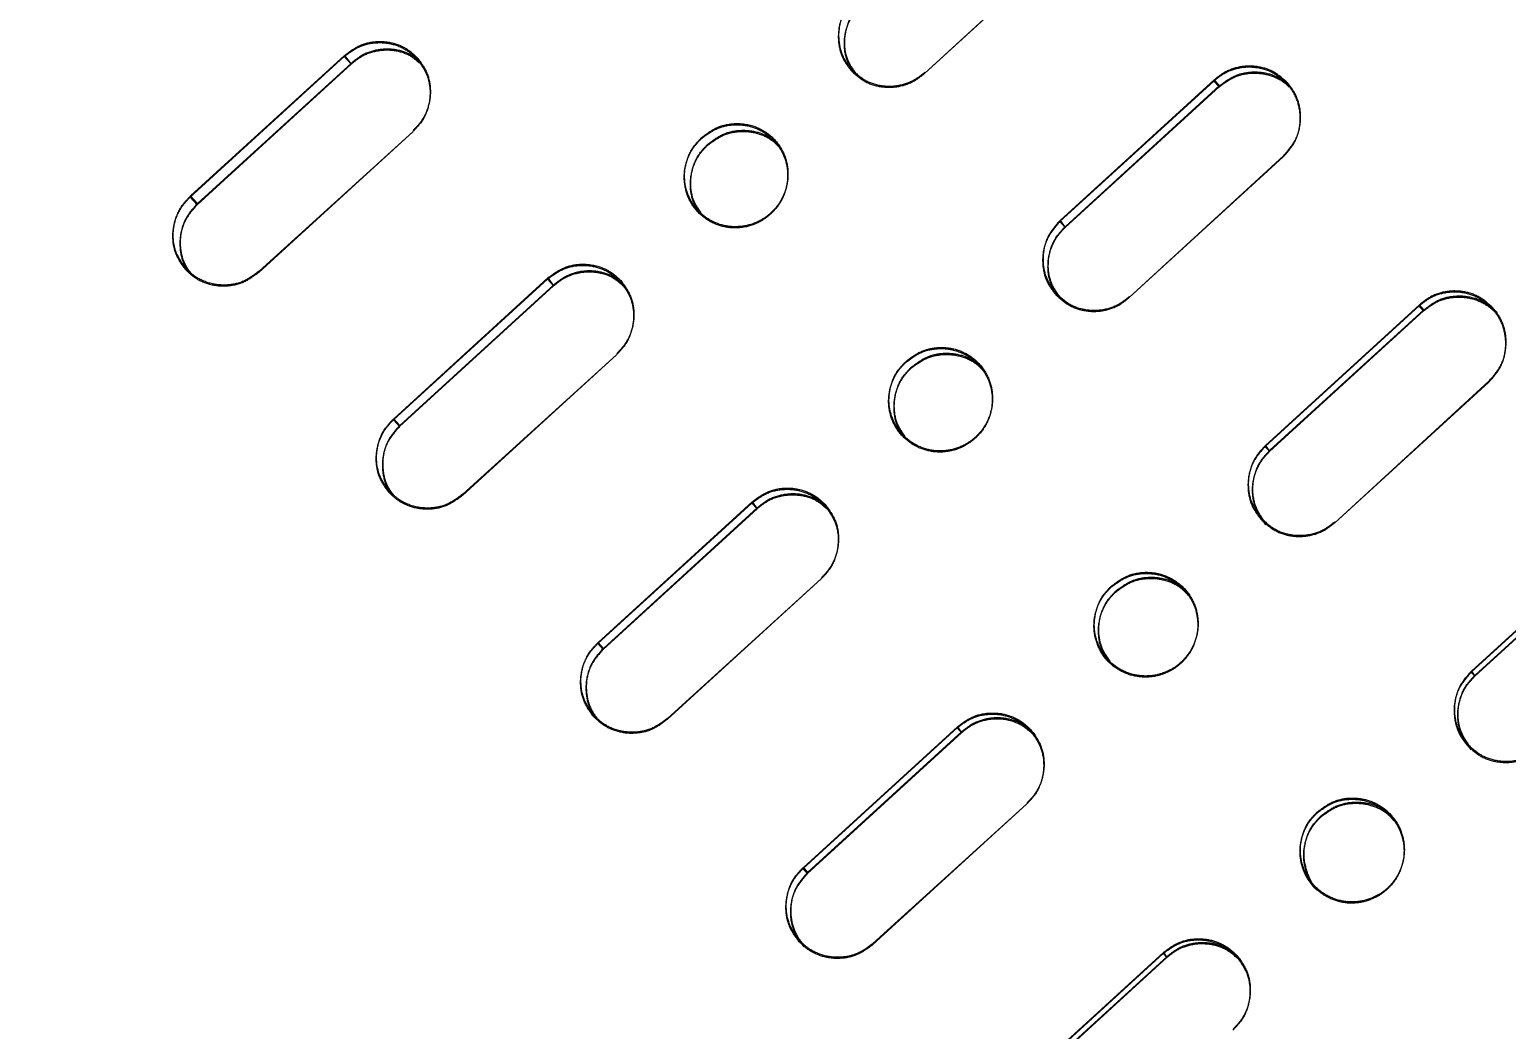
# Model space of a CAD drawing. Header units: millimetres. Extents: x -71377 to 516042, y -145869 to 441446.
# Drawn here: x 208266.5 to 208408.1, y 209497.9 to 209593.7 of the extents above; entities that cross this region are included whole.
import ezdxf

# ---------------------------------------------------------------- set-up
doc = ezdxf.new("R2010")
doc.units = ezdxf.units.MM
doc.header["$LTSCALE"] = 1000
doc.linetypes.add('IMPORT-DASHEDX2 _4_', pattern=[152.4, 101.6, -50.8])
for name, color, linetype, lineweight in [('05', 5, 'IMPORT-DASHEDX2 _4_', 5), ('A-text-1', 3, 'Continuous', 5), ('조경라인_dwg', 8, 'Continuous', 5)]:
    doc.layers.add(name, color=color, linetype=linetype, lineweight=lineweight)
doc.styles.add('나눔고딕_3', font='NanumGothic.ttf', dxfattribs={"height": 1400})

# ---------------------------------------------------------------- blocks, each defined once
blk = doc.blocks.new('조경라인_dwg-6847807-지반층 배치도')
at = {"layer": '05', "flags": 128}
for points in [[(208367.09, 209603.11), (208352.29, 209589.51), (208367.05, 209603)], [(208297.34, 209590.51), (208282.57, 209577.03), (208281.9, 209577.76), (208296.67, 209591.24), (208297.31, 209590.4), (208282.54, 209576.92), (208281.87, 209577.64), (208296.64, 209591.13), (208297.31, 209590.4)], [(208365.8, 209574.85), (208380.57, 209588.34), (208380.06, 209588.89), (208365.3, 209575.41), (208365.77, 209574.74), (208380.54, 209588.22), (208380.03, 209588.78), (208365.26, 209575.3), (208365.77, 209574.74)], [(208288.48, 209570.55), (208303.22, 209583.92), (208288.45, 209570.44)], [(208386.71, 209581.61), (208371.91, 209568.02), (208386.68, 209581.5)], [(208316.75, 209569.25), (208301.98, 209555.77), (208301.39, 209556.41), (208316.16, 209569.9), (208316.72, 209569.14), (208301.95, 209555.65), (208301.36, 209556.3), (208316.13, 209569.78), (208316.72, 209569.14)], [(208385.41, 209553.38), (208400.18, 209566.86), (208399.75, 209567.34), (208384.98, 209553.85), (208385.38, 209553.27), (208400.15, 209566.75), (208399.72, 209567.22), (208384.95, 209553.74), (208385.38, 209553.27)], [(208308.01, 209549.16), (208322.75, 209562.54), (208307.98, 209549.05)], [(208406.42, 209560.03), (208391.62, 209546.43), (208406.39, 209559.91)], [(208336.27, 209547.88), (208321.5, 209534.39), (208320.99, 209534.95), (208335.76, 209548.44), (208336.23, 209547.77), (208321.46, 209534.28), (208320.96, 209534.84), (208335.72, 209548.32), (208336.23, 209547.77)], [(208405.09, 209531.82), (208419.86, 209545.31), (208419.51, 209545.69), (208404.74, 209532.21), (208405.06, 209531.71), (208419.83, 209545.2), (208419.48, 209545.58), (208404.71, 209532.1), (208405.06, 209531.71)], [(208327.63, 209527.67), (208342.37, 209541.04), (208327.6, 209527.56)], [(208355.87, 209526.41), (208341.1, 209512.92), (208340.67, 209513.39), (208355.44, 209526.88), (208355.84, 209526.29), (208341.07, 209512.81), (208340.64, 209513.28), (208355.41, 209526.77), (208355.84, 209526.29)], [(208347.34, 209506.08), (208362.08, 209519.46), (208347.31, 209505.97)], [(208375.55, 209504.85), (208360.78, 209491.37), (208360.43, 209491.75), (208375.2, 209505.24), (208375.52, 209504.74), (208360.75, 209491.25), (208360.4, 209491.64), (208375.17, 209505.13), (208375.52, 209504.74)]]:
    blk.add_lwpolyline(points, dxfattribs=at)
at = {"layer": '05'}
for points, knots in [([(208345.67, 209596.75), (208345.29, 209596.34), (208344.53, 209595.5), (208344, 209593.86), (208344, 209592.18), (208344.49, 209590.76), (208345.06, 209590.05), (208345.28, 209589.76)], [0, 0, 0, 0, 0.214691, 0.429388, 0.64408, 0.858776, 1, 1, 1, 1]), ([(208345.7, 209596.87), (208345.32, 209596.45), (208344.57, 209595.61), (208344.03, 209593.97), (208344.03, 209592.29), (208344.52, 209590.87), (208345.09, 209590.16), (208345.32, 209589.87)], [0, 0, 0, 0, 0.214691, 0.429388, 0.64408, 0.858776, 1, 1, 1, 1]), ([(208345.63, 209589.49), (208345.39, 209589.82), (208344.83, 209590.59), (208344.53, 209592.12), (208344.71, 209593.79), (208345.36, 209595.17), (208346, 209595.85), (208346.26, 209596.11)], [0, 0, 0, 0, 0.1667077, 0.3945205, 0.6223297, 0.8501424, 1, 1, 1, 1]), ([(208345.66, 209589.6), (208345.43, 209589.93), (208344.86, 209590.7), (208344.56, 209592.23), (208344.74, 209593.9), (208345.39, 209595.29), (208346.03, 209595.96), (208346.29, 209596.22)], [0, 0, 0, 0, 0.1667077, 0.3945205, 0.6223297, 0.8501424, 1, 1, 1, 1]), ([(208296.64, 209591.13), (208297.09, 209591.47), (208297.99, 209592.15), (208299.67, 209592.54), (208301.34, 209592.39), (208302.7, 209591.78), (208303.36, 209591.15), (208303.62, 209590.9)], [0, 0, 0, 0, 0.214696, 0.429385, 0.644078, 0.858774, 1, 1, 1, 1]), ([(208296.67, 209591.24), (208297.12, 209591.58), (208298.03, 209592.26), (208299.7, 209592.65), (208301.37, 209592.5), (208302.74, 209591.89), (208303.39, 209591.26), (208303.65, 209591.01)], [0, 0, 0, 0, 0.214696, 0.429385, 0.644078, 0.858774, 1, 1, 1, 1]), ([(208303.89, 209590.48), (208303.6, 209590.73), (208302.9, 209591.34), (208301.43, 209591.77), (208299.75, 209591.73), (208298.32, 209591.21), (208297.59, 209590.63), (208297.31, 209590.4)], [0, 0, 0, 0, 0.159591, 0.38935, 0.619104, 0.848862, 1, 1, 1, 1]), ([(208303.92, 209590.59), (208303.63, 209590.84), (208302.93, 209591.45), (208301.46, 209591.88), (208299.78, 209591.84), (208298.35, 209591.33), (208297.63, 209590.74), (208297.34, 209590.51)], [0, 0, 0, 0, 0.159591, 0.38935, 0.619104, 0.848862, 1, 1, 1, 1]), ([(208303.62, 209590.9), (208303.95, 209590.46), (208304.61, 209589.57), (208304.96, 209587.91), (208304.77, 209586.24), (208304.12, 209584.86), (208303.48, 209584.19), (208303.22, 209583.92)], [0, 0, 0, 0, 0.214692, 0.429387, 0.644078, 0.858772, 1, 1, 1, 1]), ([(208303.65, 209591.01), (208303.98, 209590.57), (208304.64, 209589.68), (208304.99, 209588.02), (208304.8, 209586.35), (208304.15, 209584.97), (208303.51, 209584.3), (208303.25, 209584.04)], [0, 0, 0, 0, 0.214692, 0.429387, 0.644078, 0.858772, 1, 1, 1, 1]), ([(208387.05, 209588.51), (208386.63, 209588.89), (208385.8, 209589.63), (208384.17, 209590.14), (208382.48, 209590.11), (208381.05, 209589.59), (208380.32, 209589.01), (208380.03, 209588.78)], [0, 0, 0, 0, 0.214692, 0.429384, 0.644077, 0.858772, 1, 1, 1, 1]), ([(208387.08, 209588.63), (208386.67, 209589), (208385.84, 209589.74), (208384.2, 209590.25), (208382.52, 209590.22), (208381.08, 209589.71), (208380.35, 209589.12), (208380.06, 209588.89)], [0, 0, 0, 0, 0.214692, 0.429384, 0.644077, 0.858772, 1, 1, 1, 1]), ([(208345.28, 209589.76), (208345.7, 209589.39), (208346.52, 209588.65), (208348.15, 209588.15), (208349.84, 209588.18), (208351.27, 209588.7), (208352, 209589.28), (208352.29, 209589.51)], [0, 0, 0, 0, 0.214692, 0.429385, 0.644078, 0.858772, 1, 1, 1, 1]), ([(208345.32, 209589.87), (208345.73, 209589.5), (208346.55, 209588.76), (208348.18, 209588.26), (208349.87, 209588.29), (208351.3, 209588.81), (208352.03, 209589.39), (208352.32, 209589.62)], [0, 0, 0, 0, 0.214692, 0.429385, 0.644078, 0.858772, 1, 1, 1, 1]), ([(208380.54, 209588.22), (208380.99, 209588.56), (208381.9, 209589.24), (208383.58, 209589.62), (208385.25, 209589.46), (208386.52, 209588.91), (208387.1, 209588.37), (208387.27, 209588.21)], [0, 0, 0, 0, 0.2258225, 0.4516411, 0.6774603, 0.9032845, 1, 1, 1, 1]), ([(208380.57, 209588.34), (208381.03, 209588.67), (208381.93, 209589.35), (208383.61, 209589.74), (208385.28, 209589.57), (208386.55, 209589.02), (208387.13, 209588.48), (208387.3, 209588.32)], [0, 0, 0, 0, 0.2258225, 0.4516411, 0.6774603, 0.9032845, 1, 1, 1, 1]), ([(208386.71, 209581.61), (208387.09, 209582.03), (208387.85, 209582.87), (208388.38, 209584.51), (208388.37, 209586.2), (208387.88, 209587.62), (208387.31, 209588.34), (208387.08, 209588.63)], [0, 0, 0, 0, 0.214695, 0.429386, 0.644078, 0.858774, 1, 1, 1, 1]), ([(208386.68, 209581.5), (208387.06, 209581.92), (208387.82, 209582.76), (208388.35, 209584.4), (208388.34, 209586.08), (208387.85, 209587.51), (208387.28, 209588.23), (208387.05, 209588.51)], [0, 0, 0, 0, 0.214695, 0.429386, 0.644078, 0.858774, 1, 1, 1, 1]), ([(208330.9, 209583.27), (208331.35, 209583.61), (208332.26, 209584.29), (208333.93, 209584.67), (208335.61, 209584.52), (208337.14, 209583.81), (208338.33, 209582.63), (208339.07, 209581.12), (208339.25, 209579.44), (208338.87, 209577.78), (208338.16, 209576.67), (208337.64, 209576.14), (208337.51, 209576.02)], [0, 0, 0, 0, 0.0536881, 0.1073773, 0.1610657, 0.2147547, 0.2684427, 0.3221311, 0.3758192, 0.4295079, 0.4831966, 0.5, 0.5, 0.5, 0.5]), ([(208330.93, 209583.38), (208331.38, 209583.72), (208332.29, 209584.4), (208333.96, 209584.78), (208335.64, 209584.63), (208337.17, 209583.92), (208338.37, 209582.75), (208339.1, 209581.23), (208339.28, 209579.55), (208338.9, 209577.89), (208338.2, 209576.78), (208337.68, 209576.25), (208337.55, 209576.13)], [0, 0, 0, 0, 0.0536881, 0.1073773, 0.1610657, 0.2147547, 0.2684427, 0.3221311, 0.3758192, 0.4295079, 0.4831966, 0.5, 0.5, 0.5, 0.5]), ([(208337.51, 209576.02), (208337.23, 209575.76), (208336.46, 209575.2), (208335.02, 209574.68), (208333.32, 209574.67), (208331.72, 209575.21), (208330.41, 209576.25), (208329.52, 209577.68), (208329.16, 209579.33), (208329.37, 209581), (208330.02, 209582.36), (208330.66, 209583.02), (208330.9, 209583.27)], [0.5, 0.5, 0.5, 0.5, 0.5368854, 0.5905736, 0.6442618, 0.6979514, 0.7516397, 0.8053282, 0.8590168, 0.9127046, 0.966394, 1, 1, 1, 1]), ([(208337.55, 209576.13), (208337.26, 209575.87), (208336.49, 209575.31), (208335.05, 209574.8), (208333.35, 209574.78), (208331.76, 209575.32), (208330.44, 209576.36), (208329.55, 209577.79), (208329.19, 209579.44), (208329.4, 209581.12), (208330.05, 209582.47), (208330.69, 209583.13), (208330.93, 209583.38)], [0.5, 0.5, 0.5, 0.5, 0.5368854, 0.5905736, 0.6442618, 0.6979514, 0.7516397, 0.8053282, 0.8590168, 0.9127046, 0.966394, 1, 1, 1, 1]), ([(208331.49, 209582.63), (208331.94, 209582.96), (208332.84, 209583.64), (208334.52, 209584.03), (208336.19, 209583.87), (208337.58, 209583.28), (208338.2, 209582.6), (208338.44, 209582.33)], [0, 0, 0, 0, 0.214742, 0.429487, 0.64423, 0.858976, 1, 1, 1, 1]), ([(208331.52, 209582.74), (208331.97, 209583.08), (208332.87, 209583.75), (208334.55, 209584.14), (208336.22, 209583.98), (208337.61, 209583.39), (208338.23, 209582.71), (208338.47, 209582.44)], [0, 0, 0, 0, 0.214742, 0.429487, 0.64423, 0.858976, 1, 1, 1, 1]), ([(208330.85, 209576.02), (208330.61, 209576.36), (208330.04, 209577.15), (208329.76, 209578.69), (208329.96, 209580.36), (208330.61, 209581.72), (208331.24, 209582.37), (208331.49, 209582.63)], [0, 0, 0, 0, 0.171155, 0.399742, 0.628326, 0.856917, 1, 1, 1, 1]), ([(208330.88, 209576.14), (208330.64, 209576.47), (208330.08, 209577.26), (208329.79, 209578.8), (208329.99, 209580.47), (208330.64, 209581.83), (208331.27, 209582.49), (208331.52, 209582.74)], [0, 0, 0, 0, 0.171155, 0.399742, 0.628326, 0.856917, 1, 1, 1, 1]), ([(208281.47, 209570.67), (208281.14, 209571.11), (208280.48, 209572), (208280.13, 209573.66), (208280.32, 209575.33), (208280.97, 209576.71), (208281.61, 209577.38), (208281.87, 209577.64)], [0, 0, 0, 0, 0.214692, 0.429386, 0.644076, 0.858771, 1, 1, 1, 1]), ([(208281.5, 209570.78), (208281.17, 209571.23), (208280.51, 209572.11), (208280.16, 209573.77), (208280.36, 209575.44), (208281, 209576.82), (208281.65, 209577.49), (208281.9, 209577.76)], [0, 0, 0, 0, 0.214692, 0.429386, 0.644076, 0.858771, 1, 1, 1, 1]), ([(208282.54, 209576.92), (208282.16, 209576.5), (208281.4, 209575.66), (208280.86, 209574.03), (208280.87, 209572.36), (208281.27, 209571.09), (208281.72, 209570.5), (208281.84, 209570.35)], [0, 0, 0, 0, 0.229624, 0.459254, 0.688878, 0.91851, 1, 1, 1, 1]), ([(208282.57, 209577.03), (208282.19, 209576.61), (208281.43, 209575.77), (208280.89, 209574.14), (208280.9, 209572.47), (208281.3, 209571.2), (208281.75, 209570.61), (208281.87, 209570.46)], [0, 0, 0, 0, 0.229624, 0.459254, 0.688878, 0.91851, 1, 1, 1, 1]), ([(208365.26, 209575.3), (208364.89, 209574.88), (208364.13, 209574.04), (208363.59, 209572.4), (208363.6, 209570.71), (208364.09, 209569.29), (208364.67, 209568.57), (208364.89, 209568.29)], [0, 0, 0, 0, 0.214691, 0.429387, 0.644079, 0.858771, 1, 1, 1, 1]), ([(208365.3, 209575.41), (208364.92, 209574.99), (208364.16, 209574.15), (208363.63, 209572.51), (208363.63, 209570.83), (208364.13, 209569.4), (208364.7, 209568.68), (208364.93, 209568.4)], [0, 0, 0, 0, 0.214691, 0.429387, 0.644079, 0.858771, 1, 1, 1, 1]), ([(208365.2, 209568.05), (208364.94, 209568.4), (208364.36, 209569.19), (208364.05, 209570.74), (208364.23, 209572.42), (208364.87, 209573.8), (208365.52, 209574.47), (208365.77, 209574.74)], [0, 0, 0, 0, 0.173638, 0.399554, 0.625471, 0.851389, 1, 1, 1, 1]), ([(208365.23, 209568.16), (208364.98, 209568.51), (208364.39, 209569.3), (208364.08, 209570.85), (208364.26, 209572.53), (208364.9, 209573.91), (208365.55, 209574.58), (208365.8, 209574.85)], [0, 0, 0, 0, 0.173638, 0.399554, 0.625471, 0.851389, 1, 1, 1, 1]), ([(208288.45, 209570.44), (208288, 209570.1), (208287.1, 209569.42), (208285.42, 209569.03), (208283.75, 209569.18), (208282.38, 209569.79), (208281.73, 209570.42), (208281.47, 209570.67)], [0, 0, 0, 0, 0.214691, 0.429384, 0.644076, 0.858774, 1, 1, 1, 1]), ([(208288.48, 209570.55), (208288.03, 209570.21), (208287.13, 209569.53), (208285.45, 209569.14), (208283.78, 209569.3), (208282.41, 209569.91), (208281.76, 209570.53), (208281.5, 209570.78)], [0, 0, 0, 0, 0.214691, 0.429384, 0.644076, 0.858774, 1, 1, 1, 1]), ([(208316.13, 209569.78), (208316.58, 209570.12), (208317.49, 209570.8), (208319.16, 209571.19), (208320.84, 209571.03), (208322.21, 209570.42), (208322.87, 209569.78), (208323.13, 209569.53)], [0, 0, 0, 0, 0.214695, 0.429387, 0.644082, 0.858776, 1, 1, 1, 1]), ([(208316.16, 209569.9), (208316.61, 209570.23), (208317.52, 209570.91), (208319.19, 209571.3), (208320.87, 209571.14), (208322.24, 209570.53), (208322.9, 209569.9), (208323.16, 209569.65)], [0, 0, 0, 0, 0.214695, 0.429387, 0.644082, 0.858776, 1, 1, 1, 1]), ([(208323.37, 209569.16), (208323.06, 209569.43), (208322.34, 209570.06), (208320.85, 209570.5), (208319.17, 209570.47), (208317.73, 209569.95), (208317.01, 209569.37), (208316.72, 209569.14)], [0, 0, 0, 0, 0.1667077, 0.3945205, 0.6223297, 0.8501424, 1, 1, 1, 1]), ([(208323.4, 209569.27), (208323.09, 209569.54), (208322.37, 209570.17), (208320.88, 209570.61), (208319.2, 209570.58), (208317.76, 209570.06), (208317.04, 209569.48), (208316.75, 209569.25)], [0, 0, 0, 0, 0.1667077, 0.3945205, 0.6223297, 0.8501424, 1, 1, 1, 1]), ([(208323.13, 209569.53), (208323.46, 209569.09), (208324.12, 209568.2), (208324.48, 209566.53), (208324.29, 209564.86), (208323.65, 209563.48), (208323, 209562.8), (208322.75, 209562.54)], [0, 0, 0, 0, 0.214693, 0.429386, 0.644078, 0.858772, 1, 1, 1, 1]), ([(208323.16, 209569.65), (208323.49, 209569.2), (208324.15, 209568.31), (208324.51, 209566.64), (208324.32, 209564.97), (208323.68, 209563.59), (208323.03, 209562.92), (208322.78, 209562.65)], [0, 0, 0, 0, 0.214693, 0.429386, 0.644078, 0.858772, 1, 1, 1, 1]), ([(208364.89, 209568.29), (208365.31, 209567.91), (208366.14, 209567.17), (208367.77, 209566.66), (208369.46, 209566.69), (208370.9, 209567.2), (208371.62, 209567.78), (208371.91, 209568.02)], [0, 0, 0, 0, 0.21469, 0.429383, 0.644076, 0.858772, 1, 1, 1, 1]), ([(208364.93, 209568.4), (208365.34, 209568.03), (208366.17, 209567.28), (208367.8, 209566.77), (208369.49, 209566.8), (208370.93, 209567.31), (208371.65, 209567.9), (208371.94, 209568.13)], [0, 0, 0, 0, 0.21469, 0.429383, 0.644076, 0.858772, 1, 1, 1, 1]), ([(208406.75, 209566.94), (208406.33, 209567.31), (208405.5, 209568.06), (208403.86, 209568.58), (208402.17, 209568.55), (208400.73, 209568.04), (208400.01, 209567.45), (208399.72, 209567.22)], [0, 0, 0, 0, 0.214692, 0.429385, 0.644077, 0.858772, 1, 1, 1, 1]), ([(208406.78, 209567.05), (208406.36, 209567.43), (208405.53, 209568.17), (208403.89, 209568.69), (208402.2, 209568.66), (208400.76, 209568.15), (208400.04, 209567.57), (208399.75, 209567.34)], [0, 0, 0, 0, 0.214692, 0.429385, 0.644077, 0.858772, 1, 1, 1, 1]), ([(208400.15, 209566.75), (208400.6, 209567.09), (208401.5, 209567.77), (208403.18, 209568.15), (208404.87, 209567.98), (208406.25, 209567.36), (208406.91, 209566.72), (208407.18, 209566.47)], [0, 0, 0, 0, 0.214695, 0.429387, 0.644079, 0.858774, 1, 1, 1, 1]), ([(208400.18, 209566.86), (208400.63, 209567.2), (208401.53, 209567.88), (208403.22, 209568.26), (208404.9, 209568.1), (208406.28, 209567.47), (208406.94, 209566.83), (208407.21, 209566.58)], [0, 0, 0, 0, 0.214695, 0.429387, 0.644079, 0.858774, 1, 1, 1, 1]), ([(208406.39, 209559.91), (208406.77, 209560.33), (208407.53, 209561.17), (208408.06, 209562.81), (208408.04, 209564.5), (208407.55, 209565.93), (208406.97, 209566.66), (208406.75, 209566.94)], [0, 0, 0, 0, 0.214696, 0.429387, 0.644078, 0.858774, 1, 1, 1, 1]), ([(208406.42, 209560.03), (208406.8, 209560.44), (208407.56, 209561.28), (208408.09, 209562.92), (208408.08, 209564.61), (208407.58, 209566.05), (208407.01, 209566.77), (208406.78, 209567.05)], [0, 0, 0, 0, 0.214696, 0.429387, 0.644078, 0.858774, 1, 1, 1, 1]), ([(208350.49, 209561.81), (208350.95, 209562.15), (208351.85, 209562.83), (208353.53, 209563.21), (208355.21, 209563.05), (208356.74, 209562.34), (208357.95, 209561.15), (208358.68, 209559.63), (208358.87, 209557.95), (208358.49, 209556.29), (208357.79, 209555.17), (208357.27, 209554.65), (208357.14, 209554.53)], [0, 0, 0, 0, 0.0536881, 0.1073774, 0.1610657, 0.2147541, 0.2684426, 0.3221309, 0.3758194, 0.429508, 0.4831967, 0.5, 0.5, 0.5, 0.5]), ([(208350.53, 209561.92), (208350.98, 209562.26), (208351.88, 209562.94), (208353.56, 209563.32), (208355.24, 209563.16), (208356.78, 209562.45), (208357.98, 209561.27), (208358.71, 209559.75), (208358.9, 209558.06), (208358.52, 209556.4), (208357.82, 209555.28), (208357.3, 209554.76), (208357.17, 209554.64)], [0, 0, 0, 0, 0.0536881, 0.1073774, 0.1610657, 0.2147541, 0.2684426, 0.3221309, 0.3758194, 0.429508, 0.4831967, 0.5, 0.5, 0.5, 0.5]), ([(208357.14, 209554.53), (208356.85, 209554.27), (208356.08, 209553.71), (208354.64, 209553.19), (208352.94, 209553.18), (208351.34, 209553.73), (208350.02, 209554.78), (208349.12, 209556.21), (208348.76, 209557.86), (208348.97, 209559.54), (208349.61, 209560.9), (208350.25, 209561.56), (208350.49, 209561.81)], [0.5, 0.5, 0.5, 0.5, 0.5368854, 0.5905738, 0.6442618, 0.6979516, 0.7516397, 0.805328, 0.8590162, 0.9127046, 0.966394, 1, 1, 1, 1]), ([(208357.17, 209554.64), (208356.89, 209554.38), (208356.11, 209553.82), (208354.67, 209553.3), (208352.97, 209553.29), (208351.37, 209553.84), (208350.05, 209554.89), (208349.16, 209556.32), (208348.79, 209557.97), (208349, 209559.65), (208349.65, 209561.01), (208350.28, 209561.67), (208350.53, 209561.92)], [0.5, 0.5, 0.5, 0.5, 0.5368854, 0.5905738, 0.6442618, 0.6979516, 0.7516397, 0.805328, 0.8590162, 0.9127046, 0.966394, 1, 1, 1, 1]), ([(208351, 209561.25), (208351.46, 209561.59), (208352.36, 209562.27), (208354.04, 209562.65), (208355.71, 209562.48), (208357.11, 209561.89), (208357.73, 209561.21), (208357.97, 209560.94)], [0, 0, 0, 0, 0.214742, 0.429488, 0.644231, 0.858979, 1, 1, 1, 1]), ([(208351.03, 209561.36), (208351.49, 209561.7), (208352.39, 209562.38), (208354.07, 209562.77), (208355.74, 209562.6), (208357.14, 209562), (208357.76, 209561.32), (208358, 209561.05)], [0, 0, 0, 0, 0.214742, 0.429488, 0.644231, 0.858979, 1, 1, 1, 1]), ([(208350.41, 209554.59), (208350.15, 209554.94), (208349.58, 209555.75), (208349.28, 209557.31), (208349.48, 209558.98), (208350.12, 209560.34), (208350.76, 209561), (208351, 209561.25)], [0, 0, 0, 0, 0.177633, 0.404435, 0.631232, 0.858036, 1, 1, 1, 1]), ([(208350.44, 209554.7), (208350.19, 209555.05), (208349.61, 209555.86), (208349.31, 209557.42), (208349.51, 209559.1), (208350.16, 209560.46), (208350.79, 209561.11), (208351.03, 209561.36)], [0, 0, 0, 0, 0.177633, 0.404435, 0.631232, 0.858036, 1, 1, 1, 1]), ([(208300.98, 209549.31), (208300.64, 209549.75), (208299.98, 209550.64), (208299.63, 209552.31), (208299.82, 209553.98), (208300.46, 209555.36), (208301.11, 209556.03), (208301.36, 209556.3)], [0, 0, 0, 0, 0.214692, 0.429383, 0.644077, 0.858772, 1, 1, 1, 1]), ([(208301.01, 209549.42), (208300.68, 209549.86), (208300.01, 209550.75), (208299.66, 209552.42), (208299.85, 209554.09), (208300.49, 209555.47), (208301.14, 209556.14), (208301.39, 209556.41)], [0, 0, 0, 0, 0.214692, 0.429383, 0.644077, 0.858772, 1, 1, 1, 1]), ([(208301.95, 209555.65), (208301.57, 209555.24), (208300.81, 209554.4), (208300.27, 209552.76), (208300.29, 209551.09), (208300.7, 209549.79), (208301.17, 209549.19), (208301.31, 209549.02)], [0, 0, 0, 0, 0.227697, 0.455396, 0.683093, 0.910794, 1, 1, 1, 1]), ([(208301.98, 209555.77), (208301.6, 209555.35), (208300.84, 209554.51), (208300.31, 209552.87), (208300.32, 209551.2), (208300.73, 209549.9), (208301.2, 209549.3), (208301.34, 209549.13)], [0, 0, 0, 0, 0.227697, 0.455396, 0.683093, 0.910794, 1, 1, 1, 1]), ([(208384.95, 209553.74), (208384.57, 209553.32), (208383.81, 209552.48), (208383.28, 209550.84), (208383.29, 209549.15), (208383.79, 209547.72), (208384.36, 209547), (208384.59, 209546.71)], [0, 0, 0, 0, 0.214691, 0.429385, 0.644077, 0.858774, 1, 1, 1, 1]), ([(208384.98, 209553.85), (208384.6, 209553.43), (208383.84, 209552.59), (208383.31, 209550.95), (208383.32, 209549.26), (208383.82, 209547.83), (208384.39, 209547.11), (208384.62, 209546.82)], [0, 0, 0, 0, 0.214691, 0.429385, 0.644077, 0.858774, 1, 1, 1, 1]), ([(208385.02, 209546.24), (208384.69, 209546.69), (208384.02, 209547.59), (208383.66, 209549.26), (208383.84, 209550.94), (208384.48, 209552.33), (208385.12, 209553), (208385.38, 209553.27)], [0, 0, 0, 0, 0.214691, 0.429385, 0.644078, 0.858772, 1, 1, 1, 1]), ([(208385.05, 209546.35), (208384.72, 209546.8), (208384.05, 209547.7), (208383.69, 209549.37), (208383.87, 209551.05), (208384.51, 209552.44), (208385.15, 209553.11), (208385.41, 209553.38)], [0, 0, 0, 0, 0.214691, 0.429385, 0.644078, 0.858772, 1, 1, 1, 1]), ([(208307.98, 209549.05), (208307.53, 209548.71), (208306.62, 209548.04), (208304.94, 209547.65), (208303.27, 209547.81), (208301.9, 209548.42), (208301.24, 209549.05), (208300.98, 209549.31)], [0, 0, 0, 0, 0.214692, 0.429385, 0.644079, 0.858772, 1, 1, 1, 1]), ([(208308.01, 209549.16), (208307.56, 209548.83), (208306.65, 209548.15), (208304.98, 209547.76), (208303.3, 209547.92), (208301.93, 209548.53), (208301.27, 209549.17), (208301.01, 209549.42)], [0, 0, 0, 0, 0.214692, 0.429385, 0.644079, 0.858772, 1, 1, 1, 1]), ([(208335.72, 209548.32), (208336.18, 209548.66), (208337.08, 209549.34), (208338.76, 209549.72), (208340.44, 209549.56), (208341.81, 209548.94), (208342.48, 209548.31), (208342.74, 209548.06)], [0, 0, 0, 0, 0.214694, 0.429387, 0.64408, 0.858771, 1, 1, 1, 1]), ([(208335.76, 209548.44), (208336.21, 209548.77), (208337.11, 209549.45), (208338.79, 209549.84), (208340.47, 209549.67), (208341.85, 209549.06), (208342.51, 209548.42), (208342.77, 209548.17)], [0, 0, 0, 0, 0.214694, 0.429387, 0.64408, 0.858771, 1, 1, 1, 1]), ([(208342.95, 209547.73), (208342.63, 209548.02), (208341.89, 209548.67), (208340.37, 209549.12), (208338.69, 209549.09), (208337.25, 209548.58), (208336.52, 209548), (208336.23, 209547.77)], [0, 0, 0, 0, 0.173638, 0.399554, 0.625471, 0.851389, 1, 1, 1, 1]), ([(208342.98, 209547.85), (208342.66, 209548.13), (208341.92, 209548.78), (208340.4, 209549.23), (208338.72, 209549.2), (208337.28, 209548.69), (208336.55, 209548.11), (208336.27, 209547.88)], [0, 0, 0, 0, 0.173638, 0.399554, 0.625471, 0.851389, 1, 1, 1, 1]), ([(208342.74, 209548.06), (208343.07, 209547.61), (208343.74, 209546.72), (208344.1, 209545.04), (208343.91, 209543.37), (208343.27, 209541.98), (208342.63, 209541.31), (208342.37, 209541.04)], [0, 0, 0, 0, 0.214691, 0.429383, 0.644076, 0.858772, 1, 1, 1, 1]), ([(208342.77, 209548.17), (208343.1, 209547.72), (208343.77, 209546.83), (208344.13, 209545.16), (208343.94, 209543.48), (208343.3, 209542.09), (208342.66, 209541.42), (208342.4, 209541.16)], [0, 0, 0, 0, 0.214691, 0.429383, 0.644076, 0.858772, 1, 1, 1, 1]), ([(208384.59, 209546.71), (208385.01, 209546.34), (208385.84, 209545.59), (208387.48, 209545.08), (208389.17, 209545.11), (208390.61, 209545.62), (208391.33, 209546.2), (208391.62, 209546.43)], [0, 0, 0, 0, 0.21469, 0.429385, 0.644077, 0.858771, 1, 1, 1, 1]), ([(208384.62, 209546.82), (208385.04, 209546.45), (208385.87, 209545.7), (208387.51, 209545.19), (208389.2, 209545.22), (208390.64, 209545.73), (208391.36, 209546.31), (208391.65, 209546.54)], [0, 0, 0, 0, 0.21469, 0.429385, 0.644077, 0.858771, 1, 1, 1, 1]), ([(208370.18, 209540.25), (208370.63, 209540.59), (208371.53, 209541.27), (208373.21, 209541.65), (208374.9, 209541.49), (208376.44, 209540.77), (208377.65, 209539.58), (208378.39, 209538.06), (208378.58, 209536.37), (208378.2, 209534.7), (208377.5, 209533.59), (208376.98, 209533.06), (208376.85, 209532.94)], [0, 0, 0, 0, 0.0536882, 0.1073769, 0.1610652, 0.214755, 0.2684431, 0.3221318, 0.3758198, 0.4295084, 0.483197, 0.5, 0.5, 0.5, 0.5]), ([(208370.21, 209540.36), (208370.66, 209540.7), (208371.57, 209541.38), (208373.25, 209541.76), (208374.93, 209541.6), (208376.47, 209540.88), (208377.68, 209539.69), (208378.42, 209538.17), (208378.61, 209536.48), (208378.23, 209534.81), (208377.53, 209533.7), (208377.01, 209533.17), (208376.88, 209533.05)], [0, 0, 0, 0, 0.0536882, 0.1073769, 0.1610652, 0.214755, 0.2684431, 0.3221318, 0.3758198, 0.4295084, 0.483197, 0.5, 0.5, 0.5, 0.5]), ([(208370.61, 209539.78), (208371.06, 209540.12), (208371.96, 209540.8), (208373.65, 209541.18), (208375.32, 209541.01), (208376.73, 209540.41), (208377.35, 209539.72), (208377.59, 209539.45)], [0, 0, 0, 0, 0.214742, 0.429489, 0.644233, 0.858979, 1, 1, 1, 1]), ([(208370.64, 209539.89), (208371.09, 209540.23), (208372, 209540.91), (208373.68, 209541.29), (208375.35, 209541.12), (208376.76, 209540.52), (208377.38, 209539.84), (208377.62, 209539.56)], [0, 0, 0, 0, 0.214742, 0.429489, 0.644233, 0.858979, 1, 1, 1, 1]), ([(208376.85, 209532.94), (208376.57, 209532.68), (208375.79, 209532.12), (208374.35, 209531.61), (208372.65, 209531.6), (208371.04, 209532.15), (208369.71, 209533.2), (208368.82, 209534.64), (208368.45, 209536.3), (208368.65, 209537.98), (208369.3, 209539.34), (208369.93, 209540), (208370.18, 209540.25)], [0.5, 0.5, 0.5, 0.5, 0.5368858, 0.5905739, 0.6442622, 0.6979509, 0.7516403, 0.8053277, 0.8590166, 0.9127048, 0.966394, 1, 1, 1, 1]), ([(208376.88, 209533.05), (208376.6, 209532.79), (208375.82, 209532.23), (208374.38, 209531.72), (208372.68, 209531.71), (208371.07, 209532.26), (208369.75, 209533.31), (208368.85, 209534.75), (208368.48, 209536.41), (208368.69, 209538.09), (208369.33, 209539.46), (208369.96, 209540.11), (208370.21, 209540.36)], [0.5, 0.5, 0.5, 0.5, 0.5368858, 0.5905739, 0.6442622, 0.6979509, 0.7516403, 0.8053277, 0.8590166, 0.9127048, 0.966394, 1, 1, 1, 1]), ([(208370.06, 209533.05), (208369.79, 209533.42), (208369.2, 209534.25), (208368.89, 209535.83), (208369.08, 209537.51), (208369.73, 209538.87), (208370.36, 209539.53), (208370.61, 209539.78)], [0, 0, 0, 0, 0.183959, 0.409013, 0.634068, 0.859128, 1, 1, 1, 1]), ([(208370.09, 209533.16), (208369.82, 209533.53), (208369.23, 209534.36), (208368.92, 209535.94), (208369.11, 209537.62), (208369.76, 209538.98), (208370.4, 209539.64), (208370.64, 209539.89)], [0, 0, 0, 0, 0.183959, 0.409013, 0.634068, 0.859128, 1, 1, 1, 1]), ([(208320.59, 209527.83), (208320.25, 209528.28), (208319.59, 209529.17), (208319.23, 209530.84), (208319.41, 209532.52), (208320.05, 209533.9), (208320.7, 209534.57), (208320.96, 209534.84)], [0, 0, 0, 0, 0.214692, 0.429384, 0.644077, 0.858772, 1, 1, 1, 1]), ([(208320.62, 209527.94), (208320.28, 209528.39), (208319.62, 209529.28), (208319.26, 209530.95), (208319.44, 209532.63), (208320.09, 209534.01), (208320.73, 209534.68), (208320.99, 209534.95)], [0, 0, 0, 0, 0.214692, 0.429384, 0.644077, 0.858772, 1, 1, 1, 1]), ([(208321.46, 209534.28), (208321.09, 209533.86), (208320.33, 209533.02), (208319.79, 209531.39), (208319.81, 209529.7), (208320.24, 209528.39), (208320.73, 209527.77), (208320.87, 209527.58)], [0, 0, 0, 0, 0.225819, 0.451641, 0.67746, 0.903285, 1, 1, 1, 1]), ([(208321.5, 209534.39), (208321.12, 209533.97), (208320.36, 209533.14), (208319.83, 209531.5), (208319.84, 209529.81), (208320.27, 209528.5), (208320.76, 209527.88), (208320.9, 209527.69)], [0, 0, 0, 0, 0.225819, 0.451641, 0.67746, 0.903285, 1, 1, 1, 1]), ([(208404.71, 209532.1), (208404.33, 209531.68), (208403.57, 209530.84), (208403.04, 209529.2), (208403.06, 209527.5), (208403.56, 209526.07), (208404.13, 209525.35), (208404.36, 209525.06)], [0, 0, 0, 0, 0.214691, 0.429385, 0.644076, 0.858774, 1, 1, 1, 1]), ([(208404.74, 209532.21), (208404.36, 209531.79), (208403.6, 209530.95), (208403.07, 209529.31), (208403.09, 209527.61), (208403.59, 209526.18), (208404.17, 209525.46), (208404.39, 209525.17)], [0, 0, 0, 0, 0.214691, 0.429385, 0.644076, 0.858774, 1, 1, 1, 1]), ([(208404.71, 209524.67), (208404.38, 209525.12), (208403.71, 209526.02), (208403.34, 209527.7), (208403.52, 209529.39), (208404.16, 209530.77), (208404.8, 209531.44), (208405.06, 209531.71)], [0, 0, 0, 0, 0.214693, 0.429383, 0.644077, 0.858772, 1, 1, 1, 1]), ([(208404.75, 209524.78), (208404.41, 209525.23), (208403.74, 209526.13), (208403.37, 209527.81), (208403.55, 209529.5), (208404.19, 209530.89), (208404.83, 209531.56), (208405.09, 209531.82)], [0, 0, 0, 0, 0.214693, 0.429383, 0.644077, 0.858772, 1, 1, 1, 1]), ([(208327.6, 209527.56), (208327.15, 209527.22), (208326.25, 209526.54), (208324.57, 209526.16), (208322.89, 209526.32), (208321.51, 209526.94), (208320.85, 209527.58), (208320.59, 209527.83)], [0, 0, 0, 0, 0.214692, 0.429386, 0.644078, 0.858775, 1, 1, 1, 1]), ([(208327.63, 209527.67), (208327.18, 209527.33), (208326.28, 209526.65), (208324.6, 209526.27), (208322.92, 209526.43), (208321.54, 209527.05), (208320.88, 209527.69), (208320.62, 209527.94)], [0, 0, 0, 0, 0.214692, 0.429386, 0.644078, 0.858775, 1, 1, 1, 1]), ([(208355.41, 209526.77), (208355.86, 209527.11), (208356.76, 209527.78), (208358.45, 209528.16), (208360.13, 209528), (208361.51, 209527.38), (208362.17, 209526.74), (208362.44, 209526.48)], [0, 0, 0, 0, 0.214695, 0.429384, 0.644078, 0.858774, 1, 1, 1, 1]), ([(208355.44, 209526.88), (208355.89, 209527.22), (208356.8, 209527.89), (208358.48, 209528.27), (208360.16, 209528.11), (208361.54, 209527.49), (208362.2, 209526.85), (208362.47, 209526.6)], [0, 0, 0, 0, 0.214695, 0.429384, 0.644078, 0.858774, 1, 1, 1, 1]), ([(208362.9, 209526.12), (208362.48, 209526.5), (208361.65, 209527.25), (208360.01, 209527.76), (208358.32, 209527.73), (208356.89, 209527.22), (208356.16, 209526.64), (208355.87, 209526.41)], [0, 0, 0, 0, 0.214692, 0.429386, 0.644079, 0.858772, 1, 1, 1, 1]), ([(208362.87, 209526.01), (208362.45, 209526.39), (208361.62, 209527.13), (208359.98, 209527.65), (208358.29, 209527.62), (208356.85, 209527.11), (208356.13, 209526.53), (208355.84, 209526.29)], [0, 0, 0, 0, 0.214692, 0.429386, 0.644079, 0.858772, 1, 1, 1, 1]), ([(208362.44, 209526.48), (208362.77, 209526.04), (208363.44, 209525.14), (208363.8, 209523.46), (208363.62, 209521.78), (208362.98, 209520.39), (208362.34, 209519.72), (208362.08, 209519.46)], [0, 0, 0, 0, 0.21469, 0.429385, 0.644077, 0.858771, 1, 1, 1, 1]), ([(208362.47, 209526.6), (208362.8, 209526.15), (208363.47, 209525.25), (208363.84, 209523.57), (208363.65, 209521.89), (208363.02, 209520.51), (208362.37, 209519.83), (208362.11, 209519.57)], [0, 0, 0, 0, 0.21469, 0.429385, 0.644077, 0.858771, 1, 1, 1, 1]), ([(208404.36, 209525.06), (208404.78, 209524.68), (208405.61, 209523.93), (208407.25, 209523.42), (208408.95, 209523.44), (208410.39, 209523.95), (208411.12, 209524.53), (208411.4, 209524.76)], [0, 0, 0, 0, 0.214691, 0.429384, 0.644077, 0.858772, 1, 1, 1, 1]), ([(208404.39, 209525.17), (208404.81, 209524.8), (208405.65, 209524.05), (208407.29, 209523.53), (208408.98, 209523.55), (208410.42, 209524.06), (208411.15, 209524.64), (208411.44, 209524.87)], [0, 0, 0, 0, 0.214691, 0.429384, 0.644077, 0.858772, 1, 1, 1, 1]), ([(208389.94, 209518.61), (208390.39, 209518.95), (208391.29, 209519.63), (208392.98, 209520), (208394.67, 209519.84), (208396.21, 209519.12), (208397.42, 209517.92), (208398.16, 209516.4), (208398.36, 209514.7), (208397.98, 209513.04), (208397.28, 209511.92), (208396.76, 209511.39), (208396.63, 209511.28)], [0, 0, 0, 0, 0.0536882, 0.107377, 0.1610652, 0.2147548, 0.2684426, 0.3221316, 0.3758199, 0.4295085, 0.4831969, 0.5, 0.5, 0.5, 0.5]), ([(208389.97, 209518.72), (208390.42, 209519.06), (208391.33, 209519.74), (208393.01, 209520.12), (208394.7, 209519.95), (208396.24, 209519.23), (208397.45, 209518.04), (208398.19, 209516.51), (208398.39, 209514.82), (208398.01, 209513.15), (208397.31, 209512.03), (208396.8, 209511.51), (208396.67, 209511.39)], [0, 0, 0, 0, 0.0536882, 0.107377, 0.1610652, 0.2147548, 0.2684426, 0.3221316, 0.3758199, 0.4295085, 0.4831969, 0.5, 0.5, 0.5, 0.5]), ([(208390.29, 209518.23), (208390.74, 209518.56), (208391.65, 209519.24), (208393.33, 209519.62), (208395.01, 209519.45), (208396.42, 209518.84), (208397.04, 209518.16), (208397.28, 209517.88)], [0, 0, 0, 0, 0.214743, 0.42949, 0.644233, 0.858979, 1, 1, 1, 1]), ([(208390.32, 209518.34), (208390.77, 209518.68), (208391.68, 209519.35), (208393.36, 209519.73), (208395.04, 209519.56), (208396.45, 209518.96), (208397.07, 209518.27), (208397.32, 209518)], [0, 0, 0, 0, 0.214743, 0.42949, 0.644233, 0.858979, 1, 1, 1, 1]), ([(208396.63, 209511.28), (208396.35, 209511.01), (208395.57, 209510.46), (208394.13, 209509.94), (208392.43, 209509.93), (208390.82, 209510.49), (208389.49, 209511.55), (208388.58, 209512.99), (208388.21, 209514.65), (208388.42, 209516.34), (208389.06, 209517.7), (208389.69, 209518.36), (208389.94, 209518.61)], [0.5, 0.5, 0.5, 0.5, 0.5368857, 0.5905738, 0.6442623, 0.6979513, 0.7516399, 0.8053281, 0.8590168, 0.9127044, 0.9663941, 1, 1, 1, 1]), ([(208396.67, 209511.39), (208396.38, 209511.13), (208395.61, 209510.57), (208394.16, 209510.06), (208392.46, 209510.05), (208390.85, 209510.6), (208389.52, 209511.66), (208388.62, 209513.1), (208388.24, 209514.76), (208388.45, 209516.45), (208389.09, 209517.81), (208389.72, 209518.47), (208389.97, 209518.72)], [0.5, 0.5, 0.5, 0.5, 0.5368857, 0.5905738, 0.6442623, 0.6979513, 0.7516399, 0.8053281, 0.8590168, 0.9127044, 0.9663941, 1, 1, 1, 1]), ([(208389.95, 209511.19), (208389.94, 209511.21), (208389.49, 209511.56), (208388.96, 209512.63), (208388.56, 209514.26), (208388.77, 209515.96), (208389.41, 209517.32), (208390.05, 209517.97), (208390.29, 209518.23)], [0, 0, 0, 0, 0.006788, 0.221491, 0.436196, 0.650899, 0.865607, 1, 1, 1, 1]), ([(208389.98, 209511.31), (208389.97, 209511.32), (208389.52, 209511.67), (208389, 209512.75), (208388.59, 209514.37), (208388.8, 209516.07), (208389.44, 209517.43), (208390.08, 209518.08), (208390.32, 209518.34)], [0, 0, 0, 0, 0.006788, 0.221491, 0.436196, 0.650899, 0.865607, 1, 1, 1, 1]), ([(208340.28, 209506.26), (208339.95, 209506.7), (208339.28, 209507.6), (208338.92, 209509.28), (208339.1, 209510.96), (208339.74, 209512.34), (208340.38, 209513.01), (208340.64, 209513.28)], [0, 0, 0, 0, 0.214691, 0.429385, 0.644077, 0.858772, 1, 1, 1, 1]), ([(208340.31, 209506.37), (208339.98, 209506.82), (208339.31, 209507.71), (208338.95, 209509.39), (208339.13, 209511.07), (208339.77, 209512.46), (208340.41, 209513.13), (208340.67, 209513.39)], [0, 0, 0, 0, 0.214691, 0.429385, 0.644077, 0.858772, 1, 1, 1, 1]), ([(208341.07, 209512.81), (208340.69, 209512.39), (208339.93, 209511.55), (208339.4, 209509.91), (208339.41, 209508.22), (208339.91, 209506.79), (208340.49, 209506.07), (208340.71, 209505.78)], [0, 0, 0, 0, 0.214691, 0.429387, 0.644079, 0.858774, 1, 1, 1, 1]), ([(208341.1, 209512.92), (208340.72, 209512.5), (208339.97, 209511.66), (208339.43, 209510.02), (208339.45, 209508.33), (208339.94, 209506.9), (208340.52, 209506.18), (208340.74, 209505.9)], [0, 0, 0, 0, 0.214691, 0.429387, 0.644079, 0.858774, 1, 1, 1, 1]), ([(208375.17, 209505.13), (208375.62, 209505.46), (208376.52, 209506.14), (208378.21, 209506.52), (208379.89, 209506.35), (208381.28, 209505.72), (208381.94, 209505.08), (208382.21, 209504.83)], [0, 0, 0, 0, 0.214695, 0.429385, 0.644078, 0.858773, 1, 1, 1, 1]), ([(208375.2, 209505.24), (208375.65, 209505.58), (208376.56, 209506.25), (208378.24, 209506.63), (208379.92, 209506.46), (208381.31, 209505.84), (208381.98, 209505.2), (208382.24, 209504.94)], [0, 0, 0, 0, 0.214695, 0.429385, 0.644078, 0.858773, 1, 1, 1, 1]), ([(208347.31, 209505.97), (208346.86, 209505.63), (208345.96, 209504.96), (208344.27, 209504.58), (208342.59, 209504.74), (208341.21, 209505.36), (208340.55, 209506), (208340.28, 209506.26)], [0, 0, 0, 0, 0.214692, 0.429387, 0.644078, 0.858774, 1, 1, 1, 1]), ([(208347.34, 209506.08), (208346.89, 209505.74), (208345.99, 209505.07), (208344.31, 209504.69), (208342.62, 209504.85), (208341.24, 209505.48), (208340.58, 209506.11), (208340.31, 209506.37)], [0, 0, 0, 0, 0.214692, 0.429387, 0.644078, 0.858774, 1, 1, 1, 1]), ([(208382.56, 209504.44), (208382.14, 209504.82), (208381.31, 209505.57), (208379.67, 209506.09), (208377.97, 209506.06), (208376.54, 209505.55), (208375.81, 209504.97), (208375.52, 209504.74)], [0, 0, 0, 0, 0.214693, 0.429384, 0.644077, 0.858772, 1, 1, 1, 1]), ([(208382.59, 209504.56), (208382.17, 209504.93), (208381.34, 209505.68), (208379.7, 209506.2), (208378.01, 209506.17), (208376.57, 209505.66), (208375.84, 209505.08), (208375.55, 209504.85)], [0, 0, 0, 0, 0.214693, 0.429384, 0.644077, 0.858772, 1, 1, 1, 1]), ([(208382.21, 209504.83), (208382.54, 209504.38), (208383.22, 209503.48), (208383.58, 209501.8), (208383.4, 209500.12), (208382.77, 209498.73), (208382.12, 209498.06), (208381.87, 209497.79)], [0, 0, 0, 0, 0.214692, 0.429385, 0.644078, 0.858772, 1, 1, 1, 1]), ([(208382.24, 209504.94), (208382.58, 209504.49), (208383.25, 209503.59), (208383.61, 209501.91), (208383.43, 209500.23), (208382.8, 209498.84), (208382.15, 209498.17), (208381.9, 209497.9)], [0, 0, 0, 0, 0.214692, 0.429385, 0.644078, 0.858772, 1, 1, 1, 1])]:
    blk.add_open_spline(points, degree=3, knots=knots, dxfattribs=at)

msp = doc.modelspace()

# ---------------------------------------------------------------- block references
at = {"layer": '조경라인_dwg', "rotation": 8.537736462515947e-07}
msp.add_blockref('조경라인_dwg-6847807-지반층 배치도', (0, 0), dxfattribs=at)

# ---------------------------------------------------------------- texts
at = {"layer": 'A-text-1', "char_height": 1400, "attachment_point": 1, "rotation": 313, "line_spacing_factor": 1.2, "style": '나눔고딕_3'}
for s, insert, width in [('\\pxt9.07143,18.14286,27.21429,36.28571,45.35714,54.42857,63.5,72.57143,81.64286,90.71429,99.78571,108.85714,117.92857,127,136.07143,145.14286,154.21429,163.28571,172.35714,181.42857,190.5,199.57143,208.64286,217.71429,226.78571,235.85714,244.92857,254,263.07143,272.14286,281.21429,290.28571;{관리사무소(B1F)}', (208777.65, 213987.49), 16901.643), ('\\pxt9.07143,18.14286,27.21429,36.28571,45.35714,54.42857,63.5,72.57143,81.64286,90.71429,99.78571,108.85714,117.92857,127,136.07143,145.14286,154.21429,163.28571,172.35714,181.42857,190.5,199.57143,208.64286,217.71429,226.78571,235.85714,244.92857,254,263.07143,272.14286,281.21429,290.28571;{근로자휴게실(B1F)}', (207122.02, 212331.85), 19076.981), ('\\pxt9.07143,18.14286,27.21429,36.28571,45.35714,54.42857,63.5,72.57143,81.64286,90.71429,99.78571,108.85714,117.92857,127,136.07143,145.14286,154.21429,163.28571,172.35714,181.42857,190.5,199.57143,208.64286,217.71429,226.78571,235.85714,244.92857,254,263.07143,272.14286,281.21429,290.28571;{피트니스센터(B1F)}', (205383.54, 210593.38), 19076.981)]:
    msp.add_mtext(s, dxfattribs=dict(at, insert=insert, width=width))

doc.saveas('drawing.dxf')
